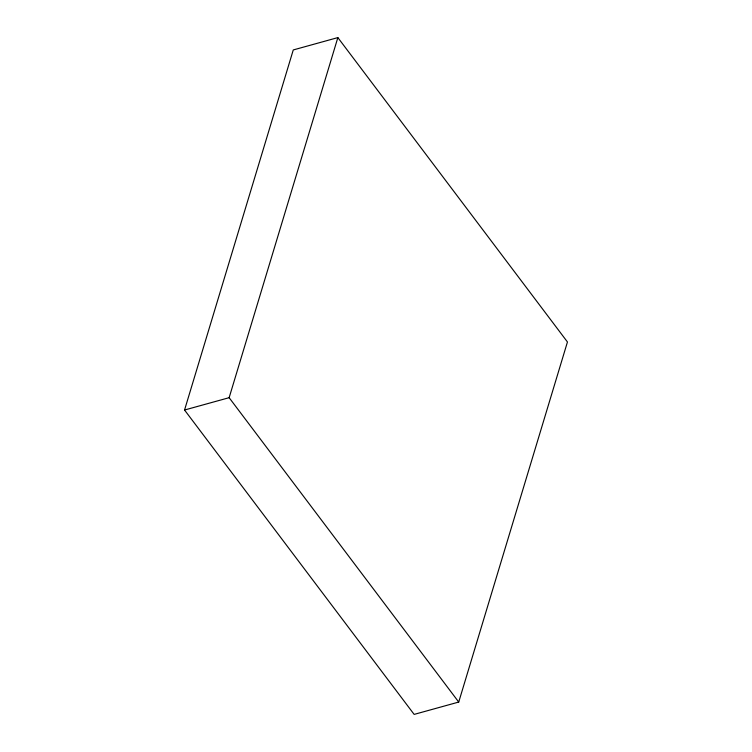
<?xml version="1.0" encoding="UTF-8"?>
<svg xmlns="http://www.w3.org/2000/svg" width="752" height="752" viewBox="0 0 752 752"><rect width="100%" height="100%" fill="white"/><g stroke="black" fill="none" stroke-linecap="round" stroke-linejoin="round"><path stroke-width="1.13" d="M184.55 410.019L293.271 49.942L337.855 37.6L567.45 341.981L458.729 702.058L414.145 714.4L184.55 410.019L229.144 397.686L337.855 37.6M229.144 397.686L458.729 702.058"/></g></svg>
